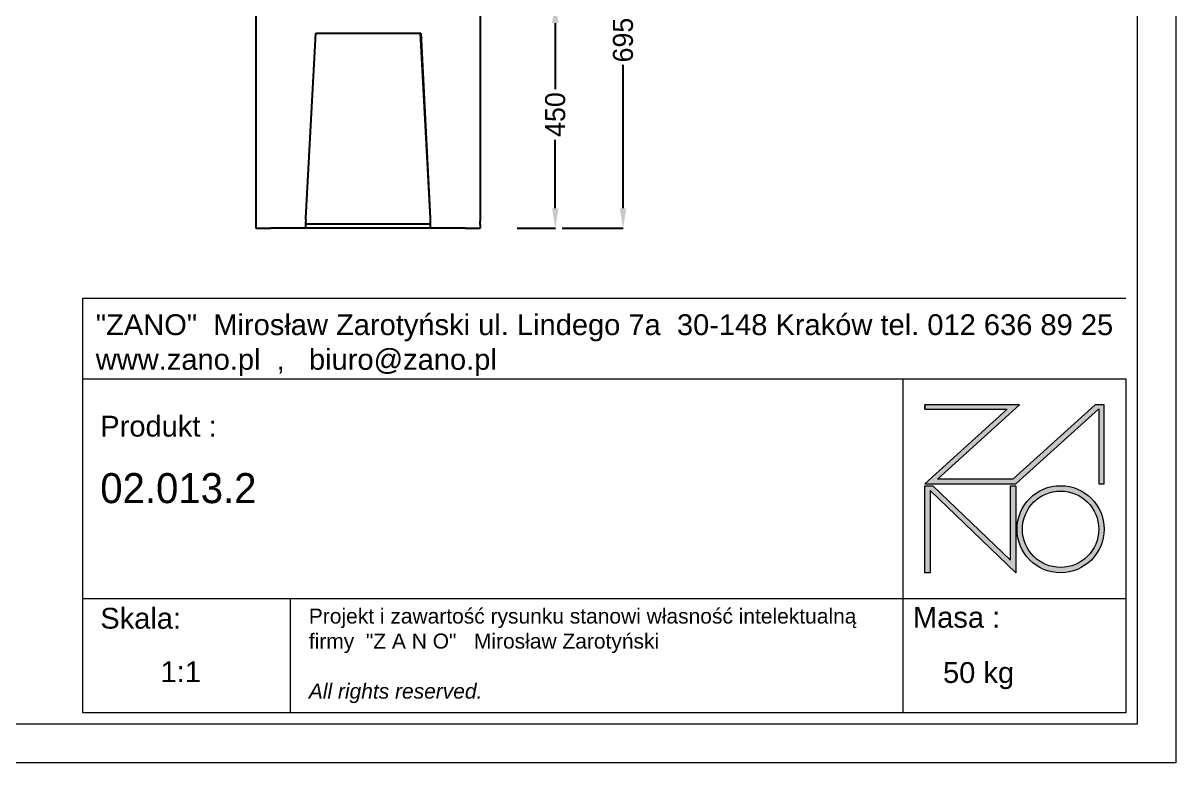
# Model space of a CAD drawing. Header units: millimetres. Extents: x 153 to 4750, y 92 to 3343.
# Drawn here: x 2446 to 4750, y 92 to 1570 of the extents above; entities that cross this region are included whole.
import ezdxf

# ---------------------------------------------------------------- set-up
doc = ezdxf.new("R2010")
doc.units = ezdxf.units.MM
doc.header["$PDSIZE"] = -1
doc.layers.add('DIMS', color=1, linetype='Continuous')
doc.layers.add('tabelka', color=155, linetype='Continuous')
doc.styles.get("Standard").update_dxf_attribs({"font": 'Gothic.ttf'})
doc.dimstyles.new('ISO-25', dxfattribs={"dimtxt": 2.5, "dimasz": 2.5, "dimexe": 1.25, "dimexo": 0.625, "dimtad": 1, "dimtxsty": 'Standard', "dimcen": 2.5, "dimadec": 0, "dimazin": 0, "dimtfac": 1, "dimtmove": 0, "dimatfit": 3, "dimfxl": 1, "dimarcsym": 0})

# ---------------------------------------------------------------- blocks, each defined once
blk = doc.blocks.new('zano')
at = {"layer": 'Defpoints', "lineweight": 5}
for points in [[(6270.2, 3716.2), (6270.2, 3707.4), (6434.8, 3707.4), (6270.2, 3558.4), (6452.4, 3558.4), (6617.9, 3708.2), (6617.9, 3558.4), (6628.6, 3558.4), (6628.6, 3716.2), (6610.7, 3716.2), (6446.1, 3567.2), (6295.4, 3567.2), (6459.9, 3716.2), (6270.2, 3716.2), (6270.2, 3707.4)], [(6270.2, 3554.4), (6286.2, 3554.4), (6441.7, 3405.6), (6441.7, 3554.4), (6452.4, 3554.4), (6452.4, 3380.5), (6281, 3544.6), (6281, 3380.5), (6270.2, 3380.5)]]:
    blk.add_hatch(color=251, dxfattribs=at).paths.add_polyline_path(points)
h = blk.add_hatch(color=251, dxfattribs=at)
h.paths.add_polyline_path([(6454.7, 3467.4, 1), (6628.6, 3467.4, 1)])
h.paths.add_polyline_path([(6617.9, 3467.4, -1), (6465.4, 3467.4, -1)], flags=16)
at = {"layer": 'Defpoints', "color": 251, "lineweight": 5}
blk.add_lwpolyline([(6434.8, 3707.4), (6270.2, 3558.4), (6452.4, 3558.4), (6617.9, 3708.2), (6617.9, 3558.4), (6628.6, 3558.4), (6628.6, 3716.2), (6610.7, 3716.2), (6446.1, 3567.2), (6295.4, 3567.2), (6459.9, 3716.2), (6270.2, 3716.2), (6270.2, 3707.4), (6432.1, 3707.4)], dxfattribs=at)
for points in [[(6270.2, 3716.2), (6270.2, 3707.4), (6434.8, 3707.4), (6270.2, 3558.4), (6452.4, 3558.4), (6617.9, 3708.2), (6617.9, 3558.4), (6628.6, 3558.4), (6628.6, 3716.2), (6610.7, 3716.2), (6446.1, 3567.2), (6295.4, 3567.2), (6459.9, 3716.2), (6270.2, 3716.2), (6270.2, 3707.4)], [(6270.2, 3554.4), (6286.2, 3554.4), (6441.7, 3405.6), (6441.7, 3554.4), (6452.4, 3554.4), (6452.4, 3380.5), (6281, 3544.6), (6281, 3380.5), (6270.2, 3380.5)]]:
    blk.add_lwpolyline(points, close=True, dxfattribs=at)
for radius in [87, 76.3]:
    blk.add_circle((6541.7, 3467.4), radius, dxfattribs=at)
blk = doc.blocks.new('TABELA')
at = {"layer": 'tabelka', "lineweight": 5}
for p, q in [((4587.4, 3929.4), (6672.4, 3929.4)), ((4587.4, 3767.6), (4587.4, 3929.4)), ((4587.4, 3929.4), (6672.4, 3929.4)), ((6226.5, 3767.6), (6226.5, 3329)), ((4587.4, 3329), (6672.4, 3329)), ((5001.6, 3329), (5001.6, 3100.4)), ((6226.5, 3329), (6226.5, 3100.4))]:
    blk.add_line(p, q, dxfattribs=at)
blk.add_lwpolyline([(4587.4, 3767.6), (6672.4, 3767.6), (6672.4, 3100.4), (4587.4, 3100.4)], close=True, dxfattribs=at)
blk.add_blockref('zano', (0, 0))
at = {"layer": 'tabelka', "lineweight": 5, "attachment_point": 1}
for s, insert, char_height, width in [('{\\fArial|b0|i0|c238|p34;"ZANO"  Mirosław Zarotyński ul. Lindego 7a  30-148 Kraków tel. 012 636 89 25\\Pwww.zano.pl  ,   biuro@zano.pl}', (4613, 3896.9), 41.595, 2040.38), ('{\\fArial|b0|i0|c238|p34;Produkt : }', (4622, 3694.1), 41.595, 265.273), ('{\\fCentury Gothic|b0|i0|c238|p34;02.013.2}', (4622, 3579.5), 60, 849.376), ('{\\fArial|b0|i0|c238|p34;Skala: }', (4622, 3310.3), 41.595, 191.675), ('{\\fArial|b0|i0|c238|p34;Masa :}', (6246.7, 3312.2), 41.595, 200.457), ('{\\fArial|b0|i0|c238|p34;50 kg}', (6306.7, 3201.8), 41.595, 290.547), ('{\\fArial|b0|i0|c238|p34;1:1}', (4742.5, 3203.5), 41.595, 42.482)]:
    blk.add_mtext(s, dxfattribs=dict(at, insert=insert, char_height=char_height, width=width))
at = {"layer": 'tabelka', "color": 1, "lineweight": 5, "insert": (5038.9, 3308.9), "char_height": 30, "width": 1186.12, "attachment_point": 1}
blk.add_mtext('{\\fArial|b0|i0|c0|p34;Projekt i zawartość rysunku stanowi własność intelektualną firmy \\fArial|b0|i0|c238|p34; "Z A N O"   Mirosław Zarotyński\\fArial|b0|i1|c238|p34;\\P\\PAll rights reserved.}', dxfattribs=at)
blk = doc.blocks.new('*D20')
at = {"layer": 'Defpoints', "color": 0, "transparency": 16777216}
for p in [(3522.6, 1853.4), (3522.6, 1160.3), (3645, 1160.3)]:
    blk.add_point(p, dxfattribs=at)
at = {"layer": 'DIMS', "color": 0, "lineweight": -2, "transparency": 16777216}
for p, q in [((3523.1, 1853.4), (3645.5, 1853.4)), ((3645, 1813.4), (3645, 1585.5)), ((3645, 1200.3), (3645, 1487.1)), ((3523.1, 1160.3), (3645.5, 1160.3))]:
    blk.add_line(p, q, dxfattribs=at)
at = {"layer": 'DIMS', "color": 0, "transparency": 16777216}
for points in [[(3638.4, 1813.4), (3651.7, 1813.4), (3645, 1853.4)], [(3638.4, 1200.3), (3651.7, 1200.3), (3645, 1160.3)]]:
    blk.add_solid(points, dxfattribs=at)
at = {"layer": 'DIMS', "color": 0, "transparency": 16777216, "insert": (3645, 1536.3), "char_height": 40, "attachment_point": 5, "rotation": 90}
blk.add_mtext('695', dxfattribs=at)
blk = doc.blocks.new('*D22')
at = {"layer": 'Defpoints', "color": 0, "transparency": 16777216}
for p in [(3433.1, 1610.3), (3433.1, 1160.3), (3509.5, 1160.3)]:
    blk.add_point(p, dxfattribs=at)
at = {"layer": 'DIMS', "color": 0, "lineweight": -2, "transparency": 16777216}
for p, q in [((3433.6, 1610.3), (3510, 1610.3)), ((3509.5, 1570.3), (3509.5, 1438.2)), ((3509.5, 1200.3), (3509.5, 1336.8)), ((3433.6, 1160.3), (3510, 1160.3))]:
    blk.add_line(p, q, dxfattribs=at)
at = {"layer": 'DIMS', "color": 0, "transparency": 16777216}
for points in [[(3502.9, 1570.3), (3516.2, 1570.3), (3509.5, 1610.3)], [(3502.9, 1200.3), (3516.2, 1200.3), (3509.5, 1160.3)]]:
    blk.add_solid(points, dxfattribs=at)
at = {"layer": 'DIMS', "color": 0, "transparency": 16777216, "insert": (3509.5, 1387.5), "char_height": 40, "attachment_point": 5, "rotation": 90}
blk.add_mtext('450', dxfattribs=at)

msp = doc.modelspace()

# ---------------------------------------------------------------- linework, layer by layer
for p, q in [((2910.6, 1609.1), (2910.6, 1177.3)), ((3359.6, 1590.3), (3359.6, 1177.3)), ((3010.6, 1180.3), (3030.6, 1550.3)), ((3030.6, 1550.3), (3239.6, 1550.3)), ((3239.6, 1550.3), (3259.6, 1180.3)), ((3239.6, 1550.3), (3240.6, 1550.3)), ((3240.6, 1550.3), (3259.6, 1180.3)), ((2910.6, 1177.3), (2910.6, 1174.2)), ((3010.6, 1177.3), (3010.6, 1180.3)), ((3010.6, 1177.3), (3010.6, 1174.2)), ((3259.6, 1180.3), (3259.6, 1177.3)), ((3259.6, 1177.3), (3259.6, 1174.2)), ((3359.6, 1177.3), (3359.6, 1174.2)), ((2910.6, 1174.2), (2910.6, 1171)), ((2910.6, 1171), (2910.6, 1168)), ((2910.6, 1168), (2910.6, 1165.3)), ((2910.6, 1165.3), (2910.6, 1163.1)), ((2910.6, 1163.1), (2910.6, 1161.5)), ((2910.6, 1161.5), (2910.6, 1160.6)), ((2910.6, 1160.6), (2910.6, 1160.3)), ((2910.6, 1160.3), (2911.1, 1160.3)), ((2911.1, 1160.3), (2912.7, 1160.3)), ((2912.7, 1160.3), (2915.5, 1160.3)), ((2915.5, 1160.3), (2919.4, 1160.3)), ((2919.4, 1160.3), (2924.2, 1160.3)), ((2924.2, 1160.3), (2929.5, 1160.3)), ((2929.5, 1160.3), (2935.1, 1160.3)), ((2935.1, 1160.3), (2940.6, 1160.3)), ((3010.6, 1160.3), (2940.6, 1160.3)), ((3010.6, 1171), (3010.6, 1174.2)), ((3010.6, 1168.3), (3010.6, 1171)), ((3259.6, 1168.3), (3010.6, 1168.3)), ((3010.6, 1168), (3010.6, 1168.3)), ((3010.6, 1165.3), (3010.6, 1168)), ((3010.6, 1163.1), (3010.6, 1165.3)), ((3010.6, 1161.5), (3010.6, 1163.1)), ((3010.6, 1160.6), (3010.6, 1161.5)), ((3010.6, 1160.3), (3010.6, 1160.6)), ((3259.6, 1160.3), (3010.6, 1160.3)), ((3259.6, 1174.2), (3259.6, 1171)), ((3259.6, 1171), (3259.6, 1168.3)), ((3259.6, 1168.3), (3259.6, 1168)), ((3259.6, 1168), (3259.6, 1165.3)), ((3259.6, 1165.3), (3259.6, 1163.1)), ((3259.6, 1163.1), (3259.6, 1161.5)), ((3259.6, 1161.5), (3259.6, 1160.6)), ((3259.6, 1160.6), (3259.6, 1160.3)), ((3329.6, 1160.3), (3259.6, 1160.3)), ((3329.6, 1160.3), (3335, 1160.3)), ((3335, 1160.3), (3340.6, 1160.3)), ((3340.6, 1160.3), (3346, 1160.3)), ((3346, 1160.3), (3350.8, 1160.3)), ((3350.8, 1160.3), (3354.7, 1160.3)), ((3354.7, 1160.3), (3357.5, 1160.3)), ((3357.5, 1160.3), (3359.1, 1160.3)), ((3359.1, 1160.3), (3359.6, 1160.3)), ((3359.6, 1171), (3359.6, 1174.2)), ((3359.6, 1168), (3359.6, 1171)), ((3359.6, 1168), (3359.6, 1165.3)), ((3359.6, 1165.3), (3359.6, 1163.1)), ((3359.6, 1163.1), (3359.6, 1161.5)), ((3359.6, 1161.5), (3359.6, 1160.6)), ((3359.6, 1160.6), (3359.6, 1160.3))]:
    msp.add_line(p, q)
at = {"layer": 'tabelka', "lineweight": 5}
for points in [[(152.7, 3342.7), (4750.2, 3342.7), (4750.2, 91.9), (152.7, 91.9)], [(230.1, 3265.3), (4672.8, 3265.3), (4672.8, 169.3), (230.1, 169.3)]]:
    msp.add_lwpolyline(points, close=True, dxfattribs=at)

# ---------------------------------------------------------------- block references
msp.add_blockref('TABELA', (-2022.1, -2908.5))

# ---------------------------------------------------------------- dimensions: what is measured, and where the dimension line sits
at = {"layer": 'DIMS'}
dim = msp.add_linear_dim(base=(3645, 1160.3), p1=(3522.6, 1853.4), p2=(3522.6, 1160.3), angle=270, text='695', dimstyle='ISO-25', override={"dimtxt": 40, "dimasz": 40, "dimexe": 0.5, "dimexo": 0.5, "dimgap": 6, "dimtad": 0, "dimtih": 1, "dimtoh": 1, "dimdec": 0, "dimzin": 0, "dimadec": 2, "dimtfac": 2, "dimtdec": 1, "dimtzin": 0}, dxfattribs=at)
dim.commit()
dim.dimension.update_dxf_attribs({"geometry": '*D20', "text_midpoint": (3645, 1536.3), "dimtype": 160, "text_rotation": 90})
dim = msp.add_linear_dim(base=(3509.5, 1160.3), p1=(3433.1, 1610.3), p2=(3433.1, 1160.3), angle=270, dimstyle='ISO-25', override={"dimtxt": 40, "dimasz": 40, "dimexe": 0.5, "dimexo": 0.5, "dimgap": 6, "dimtad": 0, "dimtih": 1, "dimtoh": 1, "dimdec": 0, "dimzin": 0, "dimadec": 2, "dimtfac": 2, "dimtdec": 1, "dimtzin": 0}, dxfattribs=at)
dim.commit()
dim.dimension.update_dxf_attribs({"geometry": '*D22', "text_midpoint": (3509.5, 1387.5), "dimtype": 160, "text_rotation": 90})

doc.saveas('drawing.dxf')
